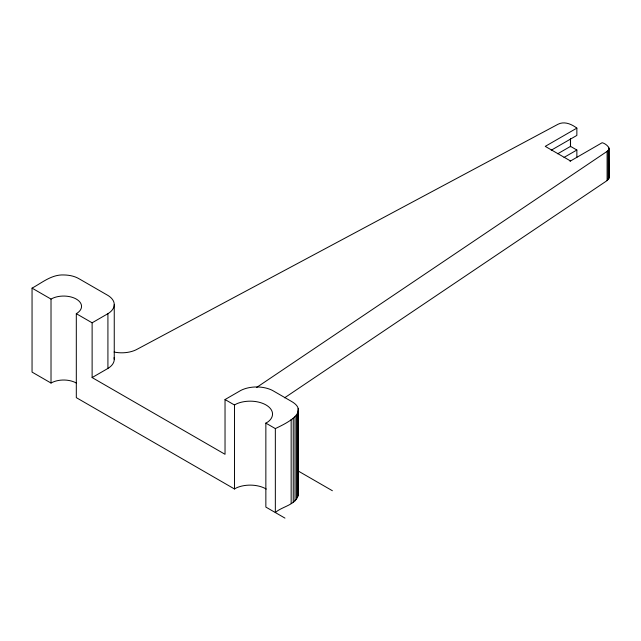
<?xml version="1.0" encoding="UTF-8"?>
<svg xmlns="http://www.w3.org/2000/svg" width="641" height="641" viewBox="0 0 641 641"><rect width="100%" height="100%" fill="white"/><g stroke="black" fill="none" stroke-linecap="round" stroke-linejoin="round"><path stroke-width="0.96" d="M570.025 161.268L602.147 142.719C605.416 143.432 612.059 148.183 607.099 151.38L256.416 387.597M284.604 397.813L607.099 180.586L608.926 178.078L608.638 147.23M76.311 313.681L92.12 322.808L92.12 377.565L225.031 454.301L225.031 399.543L240.84 390.417A23.829 13.757 0 0 1 272.449 390.417L291.15 401.218C310.997 412.291 284.5 424.094 275.342 428.597L265.855 423.116L268.05 421.826A22.355 12.908 0 0 0 265.839 404.856A22.355 12.908 0 0 0 236.409 403.91L234.51 405.024L234.51 488.987L76.311 397.644L76.311 313.681A17.884 10.328 0 0 0 76.311 299.083A17.884 10.328 0 0 0 51.016 299.083L32.05 288.13L32.05 372.092L51.016 383.046A17.884 10.328 0 0 1 76.311 383.046M275.342 428.597L275.342 512.552C282.024 506.334 296.623 505.052 298.305 494.307L298.305 410.344M234.51 488.987L236.409 487.865A22.355 12.908 0 0 1 266.255 489.059M32.05 288.13C41.994 282.785 51.649 274.412 63.667 274.957C69.148 275.013 74.749 276.111 79.468 279.003L107.92 295.429A22.916 13.229 0 0 1 107.92 313.681L107.92 368.439L92.12 377.565M92.12 322.808L107.92 313.681M551.228 150.218L576.86 135.419L576.86 128.12L545.243 146.372L570.538 160.971M557.718 153.768L570.538 146.372L576.86 150.018L576.86 157.325M564.04 157.422L576.86 150.018M576.86 128.12C571.652 124.138 564.32 120.949 557.982 124.274L137.535 349.033A22.355 12.908 0 0 1 114.082 352.037M225.031 399.543L234.51 405.024M297.897 470.823L332.383 490.734M284.965 518.112L265.855 507.079L265.855 423.116M298.089 492.584L298.305 494.307M608.95 148.319L608.926 178.078M608.854 147.767L608.782 178.623M608.525 149.954L608.525 179.16M608.157 150.467L608.157 179.664M607.099 151.38L607.099 180.586M570.538 138.584L570.538 146.372M570.434 139.009L570.434 146.797M298.089 408.629L298.089 496.022M297.464 413.741L297.464 497.696M296.43 415.352L296.43 499.315M295.012 416.866L295.012 500.821M293.241 418.244L293.241 502.207M291.15 419.47L291.15 503.433M114.25 304.555L114.25 359.313M51.016 299.083L51.016 383.046M114.066 357.638A22.916 13.229 0 0 1 107.92 368.439"/></g></svg>
